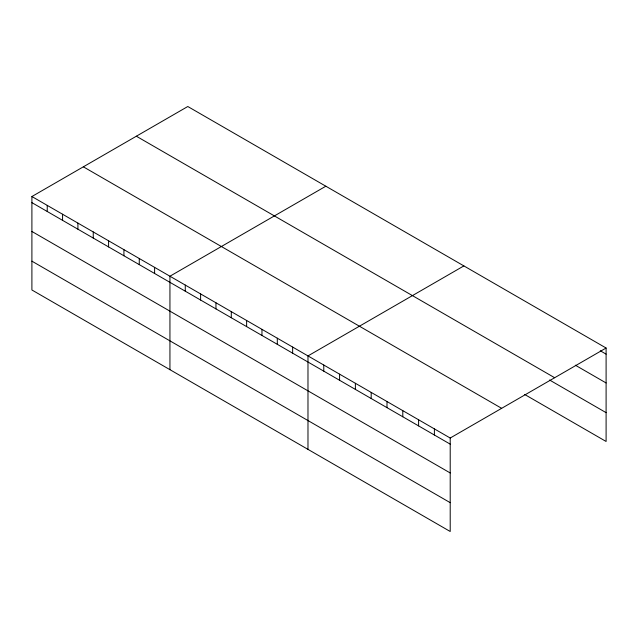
<?xml version="1.0" encoding="UTF-8"?>
<svg xmlns="http://www.w3.org/2000/svg" width="638" height="638" viewBox="0 0 638 638"><rect width="100%" height="100%" fill="white"/><g stroke="black" fill="none" stroke-linecap="round" stroke-linejoin="round"><path stroke-width="0.96" d="M31.9 196.528L450.205 438.027L450.205 531.486L31.9 289.979L31.9 196.528L187.795 106.514L606.1 348.021L606.1 441.472L524.595 394.42M325.835 186.216L169.939 276.222L169.939 369.673M463.874 265.91L307.979 355.916L307.979 449.367M450.205 438.027L606.1 348.021M600.278 350.772L606.1 354.138M575.324 365.191L606.1 382.959M136.349 136.221L554.653 377.72M549.541 380.001L606.1 412.65M83.347 166.821L501.651 408.328M31.9 202.637L450.205 444.144M31.9 231.458L450.205 472.965M31.9 261.157L450.205 502.664M434.398 428.903L434.398 435.02M418.6 419.78L418.6 425.897M402.793 410.657L402.793 416.774M386.995 401.533L386.995 407.65M371.188 392.41L371.188 398.527M355.382 383.286L355.382 389.403M339.583 374.163L339.583 380.28M323.777 365.04L323.777 371.156M292.643 347.064L292.643 353.181M277.307 338.204L277.307 344.321M261.963 329.352L261.963 335.468M246.627 320.499L246.627 326.608M231.291 311.639L231.291 317.756M215.955 302.787L215.955 308.904M200.611 293.935L200.611 300.043M185.275 285.074L185.275 291.191M154.603 267.37L154.603 273.479M139.267 258.51L139.267 264.626M123.924 249.657L123.924 255.774M108.588 240.797L108.588 246.914M93.252 231.945L93.252 238.062M77.916 223.093L77.916 229.209M62.572 214.232L62.572 220.349M47.236 205.38L47.236 211.497"/></g></svg>
